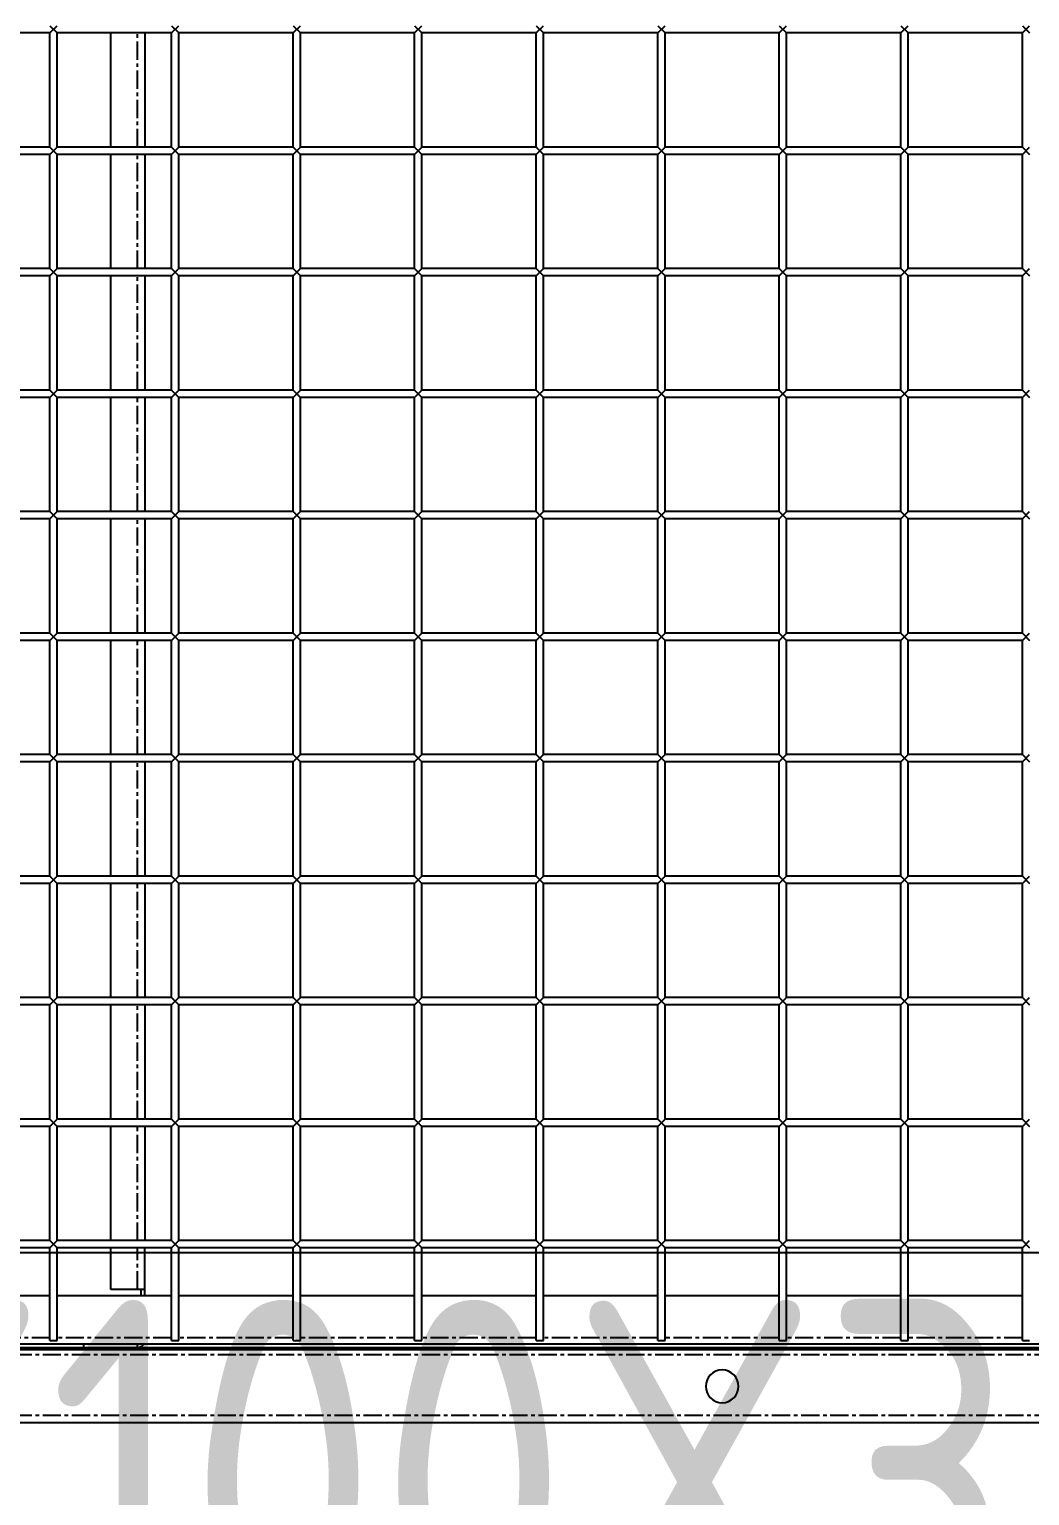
# Model space of a CAD drawing. Header units: millimetres. Extents: x -198529 to 244266, y -64 to 158464.
# Drawn here: x -148109 to -147698, y 108730 to 109334 of the extents above; entities that cross this region are included whole.
import ezdxf

# ---------------------------------------------------------------- set-up
doc = ezdxf.new("R2010")
doc.units = ezdxf.units.MM
doc.linetypes.add('CENTER', pattern=[12, 7.5, -1.5, 1.5, -1.5])
for name, color, linetype in [('0-DCC', 30, 'Continuous'), ('0-DCC-STRUC', 180, 'Continuous'), ('0-DCC-STRUC-T', 4, 'Continuous')]:
    doc.layers.add(name, color=color, linetype=linetype)
doc.styles.add('EDRI-COM', font='tssdeng.shx', dxfattribs={"width": 0.8, "bigfont": 'hztxt.shx'})

# ---------------------------------------------------------------- blocks, each defined once
blk = doc.blocks.new('DCC2850x1800(右)')
at = {"color": 0, "linetype": 'Continuous'}
for p, q in [((64142.5, -73903.48), (64139.5, -73906.48)), ((64142.5, -73906.48), (64139.5, -73903.48)), ((64192.5, -73903.48), (64189.5, -73906.48)), ((64192.5, -73906.48), (64189.5, -73903.48)), ((64242.5, -73903.48), (64239.5, -73906.48)), ((64242.5, -73906.48), (64239.5, -73903.48)), ((64292.5, -73903.48), (64289.5, -73906.48)), ((64292.5, -73906.48), (64289.5, -73903.48)), ((64342.5, -73903.48), (64339.5, -73906.48)), ((64342.5, -73906.48), (64339.5, -73903.48)), ((64392.5, -73903.48), (64389.5, -73906.48)), ((64392.5, -73906.48), (64389.5, -73903.48)), ((64442.5, -73903.48), (64439.5, -73906.48)), ((64442.5, -73906.48), (64439.5, -73903.48)), ((64492.5, -73903.48), (64489.5, -73906.48)), ((64492.5, -73906.48), (64489.5, -73903.48)), ((64542.5, -73903.48), (64539.5, -73906.48)), ((64542.5, -73906.48), (64539.5, -73903.48)), ((64142.5, -73906.48), (64189.5, -73906.48)), ((64142.5, -73953.48), (64142.5, -73906.48)), ((64189.5, -73953.48), (64189.5, -73906.48)), ((64192.5, -73906.48), (64239.5, -73906.48)), ((64192.5, -73953.48), (64192.5, -73906.48)), ((64239.5, -73953.48), (64239.5, -73906.48)), ((64242.5, -73906.48), (64289.5, -73906.48)), ((64242.5, -73953.48), (64242.5, -73906.48)), ((64289.5, -73953.48), (64289.5, -73906.48)), ((64292.5, -73906.48), (64339.5, -73906.48)), ((64292.5, -73953.48), (64292.5, -73906.48)), ((64339.5, -73953.48), (64339.5, -73906.48)), ((64342.5, -73906.48), (64389.5, -73906.48)), ((64342.5, -73953.48), (64342.5, -73906.48)), ((64389.5, -73953.48), (64389.5, -73906.48)), ((64392.5, -73906.48), (64439.5, -73906.48)), ((64392.5, -73953.48), (64392.5, -73906.48)), ((64439.5, -73953.48), (64439.5, -73906.48)), ((64442.5, -73906.48), (64489.5, -73906.48)), ((64442.5, -73953.48), (64442.5, -73906.48)), ((64489.5, -73953.48), (64489.5, -73906.48)), ((64492.5, -73906.48), (64539.5, -73906.48)), ((64492.5, -73953.48), (64492.5, -73906.48)), ((64503.5, -73906.48), (64503.5, -73953.48)), ((64517.5, -73953.48), (64517.5, -73906.48)), ((64539.5, -73953.48), (64539.5, -73906.48)), ((64542.5, -73906.48), (64589.5, -73906.48)), ((64542.5, -73953.48), (64542.5, -73906.48)), ((64142.5, -73953.48), (64139.5, -73956.48)), ((64142.5, -73956.48), (64139.5, -73953.48)), ((64142.5, -73953.48), (64189.5, -73953.48)), ((64142.5, -73956.48), (64189.5, -73956.48)), ((64142.5, -74003.48), (64142.5, -73956.48)), ((64192.5, -73953.48), (64189.5, -73956.48)), ((64192.5, -73956.48), (64189.5, -73953.48)), ((64189.5, -74003.48), (64189.5, -73956.48)), ((64192.5, -73953.48), (64239.5, -73953.48)), ((64192.5, -73956.48), (64239.5, -73956.48)), ((64192.5, -74003.48), (64192.5, -73956.48)), ((64242.5, -73953.48), (64239.5, -73956.48)), ((64242.5, -73956.48), (64239.5, -73953.48)), ((64239.5, -74003.48), (64239.5, -73956.48)), ((64242.5, -73953.48), (64289.5, -73953.48)), ((64242.5, -73956.48), (64289.5, -73956.48)), ((64242.5, -74003.48), (64242.5, -73956.48)), ((64292.5, -73953.48), (64289.5, -73956.48)), ((64292.5, -73956.48), (64289.5, -73953.48)), ((64289.5, -74003.48), (64289.5, -73956.48)), ((64292.5, -73953.48), (64339.5, -73953.48)), ((64292.5, -73956.48), (64339.5, -73956.48)), ((64292.5, -74003.48), (64292.5, -73956.48)), ((64342.5, -73953.48), (64339.5, -73956.48)), ((64342.5, -73956.48), (64339.5, -73953.48)), ((64339.5, -74003.48), (64339.5, -73956.48)), ((64342.5, -73953.48), (64389.5, -73953.48)), ((64342.5, -73956.48), (64389.5, -73956.48)), ((64342.5, -74003.48), (64342.5, -73956.48)), ((64392.5, -73953.48), (64389.5, -73956.48)), ((64392.5, -73956.48), (64389.5, -73953.48)), ((64389.5, -74003.48), (64389.5, -73956.48)), ((64392.5, -73953.48), (64439.5, -73953.48)), ((64392.5, -73956.48), (64439.5, -73956.48)), ((64392.5, -74003.48), (64392.5, -73956.48)), ((64442.5, -73953.48), (64439.5, -73956.48)), ((64442.5, -73956.48), (64439.5, -73953.48)), ((64439.5, -74003.48), (64439.5, -73956.48)), ((64442.5, -73953.48), (64489.5, -73953.48)), ((64442.5, -73956.48), (64489.5, -73956.48)), ((64442.5, -74003.48), (64442.5, -73956.48)), ((64492.5, -73953.48), (64489.5, -73956.48)), ((64492.5, -73956.48), (64489.5, -73953.48)), ((64489.5, -74003.48), (64489.5, -73956.48)), ((64492.5, -73953.48), (64539.5, -73953.48)), ((64492.5, -73956.48), (64539.5, -73956.48)), ((64492.5, -74003.48), (64492.5, -73956.48)), ((64503.5, -73956.48), (64503.5, -74003.48)), ((64517.5, -74003.48), (64517.5, -73956.48)), ((64542.5, -73953.48), (64539.5, -73956.48)), ((64542.5, -73956.48), (64539.5, -73953.48)), ((64539.5, -74003.48), (64539.5, -73956.48)), ((64542.5, -73953.48), (64589.5, -73953.48)), ((64542.5, -73956.48), (64589.5, -73956.48)), ((64542.5, -74003.48), (64542.5, -73956.48)), ((64142.5, -74003.48), (64139.5, -74006.48)), ((64142.5, -74006.48), (64139.5, -74003.48)), ((64142.5, -74003.48), (64189.5, -74003.48)), ((64142.5, -74006.48), (64189.5, -74006.48)), ((64142.5, -74053.48), (64142.5, -74006.48)), ((64192.5, -74003.48), (64189.5, -74006.48)), ((64192.5, -74006.48), (64189.5, -74003.48)), ((64189.5, -74053.48), (64189.5, -74006.48)), ((64192.5, -74003.48), (64239.5, -74003.48)), ((64192.5, -74006.48), (64239.5, -74006.48)), ((64192.5, -74053.48), (64192.5, -74006.48)), ((64242.5, -74003.48), (64239.5, -74006.48)), ((64242.5, -74006.48), (64239.5, -74003.48)), ((64239.5, -74053.48), (64239.5, -74006.48)), ((64242.5, -74003.48), (64289.5, -74003.48)), ((64242.5, -74006.48), (64289.5, -74006.48)), ((64242.5, -74053.48), (64242.5, -74006.48)), ((64292.5, -74003.48), (64289.5, -74006.48)), ((64292.5, -74006.48), (64289.5, -74003.48)), ((64289.5, -74053.48), (64289.5, -74006.48)), ((64292.5, -74003.48), (64339.5, -74003.48)), ((64292.5, -74006.48), (64339.5, -74006.48)), ((64292.5, -74053.48), (64292.5, -74006.48)), ((64342.5, -74003.48), (64339.5, -74006.48)), ((64342.5, -74006.48), (64339.5, -74003.48)), ((64339.5, -74053.48), (64339.5, -74006.48)), ((64342.5, -74003.48), (64389.5, -74003.48)), ((64342.5, -74006.48), (64389.5, -74006.48)), ((64342.5, -74053.48), (64342.5, -74006.48)), ((64392.5, -74003.48), (64389.5, -74006.48)), ((64392.5, -74006.48), (64389.5, -74003.48)), ((64389.5, -74053.48), (64389.5, -74006.48)), ((64392.5, -74003.48), (64439.5, -74003.48)), ((64392.5, -74006.48), (64439.5, -74006.48)), ((64392.5, -74053.48), (64392.5, -74006.48)), ((64442.5, -74003.48), (64439.5, -74006.48)), ((64442.5, -74006.48), (64439.5, -74003.48)), ((64439.5, -74053.48), (64439.5, -74006.48)), ((64442.5, -74003.48), (64489.5, -74003.48)), ((64442.5, -74006.48), (64489.5, -74006.48)), ((64442.5, -74053.48), (64442.5, -74006.48)), ((64492.5, -74003.48), (64489.5, -74006.48)), ((64492.5, -74006.48), (64489.5, -74003.48)), ((64489.5, -74053.48), (64489.5, -74006.48)), ((64492.5, -74003.48), (64539.5, -74003.48)), ((64492.5, -74006.48), (64539.5, -74006.48)), ((64492.5, -74053.48), (64492.5, -74006.48)), ((64503.5, -74006.48), (64503.5, -74053.48)), ((64517.5, -74053.48), (64517.5, -74006.48)), ((64542.5, -74003.48), (64539.5, -74006.48)), ((64542.5, -74006.48), (64539.5, -74003.48)), ((64539.5, -74053.48), (64539.5, -74006.48)), ((64542.5, -74003.48), (64589.5, -74003.48)), ((64542.5, -74006.48), (64589.5, -74006.48)), ((64542.5, -74053.48), (64542.5, -74006.48)), ((64142.5, -74053.48), (64139.5, -74056.48)), ((64142.5, -74056.48), (64139.5, -74053.48)), ((64142.5, -74053.48), (64189.5, -74053.48)), ((64192.5, -74053.48), (64189.5, -74056.48)), ((64192.5, -74056.48), (64189.5, -74053.48)), ((64192.5, -74053.48), (64239.5, -74053.48)), ((64242.5, -74053.48), (64239.5, -74056.48)), ((64242.5, -74056.48), (64239.5, -74053.48)), ((64242.5, -74053.48), (64289.5, -74053.48)), ((64292.5, -74053.48), (64289.5, -74056.48)), ((64292.5, -74056.48), (64289.5, -74053.48)), ((64292.5, -74053.48), (64339.5, -74053.48)), ((64342.5, -74053.48), (64339.5, -74056.48)), ((64342.5, -74056.48), (64339.5, -74053.48)), ((64342.5, -74053.48), (64389.5, -74053.48)), ((64392.5, -74053.48), (64389.5, -74056.48)), ((64392.5, -74056.48), (64389.5, -74053.48)), ((64392.5, -74053.48), (64439.5, -74053.48)), ((64442.5, -74053.48), (64439.5, -74056.48)), ((64442.5, -74056.48), (64439.5, -74053.48)), ((64442.5, -74053.48), (64489.5, -74053.48)), ((64492.5, -74053.48), (64489.5, -74056.48)), ((64492.5, -74056.48), (64489.5, -74053.48)), ((64492.5, -74053.48), (64539.5, -74053.48)), ((64542.5, -74053.48), (64539.5, -74056.48)), ((64542.5, -74056.48), (64539.5, -74053.48)), ((64542.5, -74053.48), (64589.5, -74053.48)), ((64142.5, -74056.48), (64189.5, -74056.48)), ((64142.5, -74103.48), (64142.5, -74056.48)), ((64189.5, -74103.48), (64189.5, -74056.48)), ((64192.5, -74056.48), (64239.5, -74056.48)), ((64192.5, -74103.48), (64192.5, -74056.48)), ((64239.5, -74103.48), (64239.5, -74056.48)), ((64242.5, -74056.48), (64289.5, -74056.48)), ((64242.5, -74103.48), (64242.5, -74056.48)), ((64289.5, -74103.48), (64289.5, -74056.48)), ((64292.5, -74056.48), (64339.5, -74056.48)), ((64292.5, -74103.48), (64292.5, -74056.48)), ((64339.5, -74103.48), (64339.5, -74056.48)), ((64342.5, -74056.48), (64389.5, -74056.48)), ((64342.5, -74103.48), (64342.5, -74056.48)), ((64389.5, -74103.48), (64389.5, -74056.48)), ((64392.5, -74056.48), (64439.5, -74056.48)), ((64392.5, -74103.48), (64392.5, -74056.48)), ((64439.5, -74103.48), (64439.5, -74056.48)), ((64442.5, -74056.48), (64489.5, -74056.48)), ((64442.5, -74103.48), (64442.5, -74056.48)), ((64489.5, -74103.48), (64489.5, -74056.48)), ((64492.5, -74056.48), (64539.5, -74056.48)), ((64492.5, -74103.48), (64492.5, -74056.48)), ((64503.5, -74056.48), (64503.5, -74103.48)), ((64517.5, -74103.48), (64517.5, -74056.48)), ((64539.5, -74103.48), (64539.5, -74056.48)), ((64542.5, -74056.48), (64589.5, -74056.48)), ((64542.5, -74103.48), (64542.5, -74056.48)), ((64142.5, -74103.48), (64139.5, -74106.48)), ((64142.5, -74106.48), (64139.5, -74103.48)), ((64142.5, -74103.48), (64189.5, -74103.48)), ((64192.5, -74103.48), (64189.5, -74106.48)), ((64192.5, -74106.48), (64189.5, -74103.48)), ((64192.5, -74103.48), (64239.5, -74103.48)), ((64242.5, -74103.48), (64239.5, -74106.48)), ((64242.5, -74106.48), (64239.5, -74103.48)), ((64242.5, -74103.48), (64289.5, -74103.48)), ((64292.5, -74103.48), (64289.5, -74106.48)), ((64292.5, -74106.48), (64289.5, -74103.48)), ((64292.5, -74103.48), (64339.5, -74103.48)), ((64342.5, -74103.48), (64339.5, -74106.48)), ((64342.5, -74106.48), (64339.5, -74103.48)), ((64342.5, -74103.48), (64389.5, -74103.48)), ((64392.5, -74103.48), (64389.5, -74106.48)), ((64392.5, -74106.48), (64389.5, -74103.48)), ((64392.5, -74103.48), (64439.5, -74103.48)), ((64442.5, -74103.48), (64439.5, -74106.48)), ((64442.5, -74106.48), (64439.5, -74103.48)), ((64442.5, -74103.48), (64489.5, -74103.48)), ((64492.5, -74103.48), (64489.5, -74106.48)), ((64492.5, -74106.48), (64489.5, -74103.48)), ((64492.5, -74103.48), (64539.5, -74103.48)), ((64542.5, -74103.48), (64539.5, -74106.48)), ((64542.5, -74106.48), (64539.5, -74103.48)), ((64542.5, -74103.48), (64589.5, -74103.48)), ((64142.5, -74106.48), (64189.5, -74106.48)), ((64142.5, -74153.48), (64142.5, -74106.48)), ((64189.5, -74153.48), (64189.5, -74106.48)), ((64192.5, -74106.48), (64239.5, -74106.48)), ((64192.5, -74153.48), (64192.5, -74106.48)), ((64239.5, -74153.48), (64239.5, -74106.48)), ((64242.5, -74106.48), (64289.5, -74106.48)), ((64242.5, -74153.48), (64242.5, -74106.48)), ((64289.5, -74153.48), (64289.5, -74106.48)), ((64292.5, -74106.48), (64339.5, -74106.48)), ((64292.5, -74153.48), (64292.5, -74106.48)), ((64339.5, -74153.48), (64339.5, -74106.48)), ((64342.5, -74106.48), (64389.5, -74106.48)), ((64342.5, -74153.48), (64342.5, -74106.48)), ((64389.5, -74153.48), (64389.5, -74106.48)), ((64392.5, -74106.48), (64439.5, -74106.48)), ((64392.5, -74153.48), (64392.5, -74106.48)), ((64439.5, -74153.48), (64439.5, -74106.48)), ((64442.5, -74106.48), (64489.5, -74106.48)), ((64442.5, -74153.48), (64442.5, -74106.48)), ((64489.5, -74153.48), (64489.5, -74106.48)), ((64492.5, -74106.48), (64539.5, -74106.48)), ((64492.5, -74153.48), (64492.5, -74106.48)), ((64503.5, -74106.48), (64503.5, -74153.48)), ((64517.5, -74153.48), (64517.5, -74106.48)), ((64539.5, -74153.48), (64539.5, -74106.48)), ((64542.5, -74106.48), (64589.5, -74106.48)), ((64542.5, -74153.48), (64542.5, -74106.48)), ((64142.5, -74153.48), (64139.5, -74156.48)), ((64142.5, -74156.48), (64139.5, -74153.48)), ((64142.5, -74153.48), (64189.5, -74153.48)), ((64142.5, -74156.48), (64189.5, -74156.48)), ((64142.5, -74203.48), (64142.5, -74156.48)), ((64192.5, -74153.48), (64189.5, -74156.48)), ((64192.5, -74156.48), (64189.5, -74153.48)), ((64189.5, -74203.48), (64189.5, -74156.48)), ((64192.5, -74153.48), (64239.5, -74153.48)), ((64192.5, -74156.48), (64239.5, -74156.48)), ((64192.5, -74203.48), (64192.5, -74156.48)), ((64242.5, -74153.48), (64239.5, -74156.48)), ((64242.5, -74156.48), (64239.5, -74153.48)), ((64239.5, -74203.48), (64239.5, -74156.48)), ((64242.5, -74153.48), (64289.5, -74153.48)), ((64242.5, -74156.48), (64289.5, -74156.48)), ((64242.5, -74203.48), (64242.5, -74156.48)), ((64292.5, -74153.48), (64289.5, -74156.48)), ((64292.5, -74156.48), (64289.5, -74153.48)), ((64289.5, -74203.48), (64289.5, -74156.48)), ((64292.5, -74153.48), (64339.5, -74153.48)), ((64292.5, -74156.48), (64339.5, -74156.48)), ((64292.5, -74203.48), (64292.5, -74156.48)), ((64342.5, -74153.48), (64339.5, -74156.48)), ((64342.5, -74156.48), (64339.5, -74153.48)), ((64339.5, -74203.48), (64339.5, -74156.48)), ((64342.5, -74153.48), (64389.5, -74153.48)), ((64342.5, -74156.48), (64389.5, -74156.48)), ((64342.5, -74203.48), (64342.5, -74156.48)), ((64392.5, -74153.48), (64389.5, -74156.48)), ((64392.5, -74156.48), (64389.5, -74153.48)), ((64389.5, -74203.48), (64389.5, -74156.48)), ((64392.5, -74153.48), (64439.5, -74153.48)), ((64392.5, -74156.48), (64439.5, -74156.48)), ((64392.5, -74203.48), (64392.5, -74156.48)), ((64442.5, -74153.48), (64439.5, -74156.48)), ((64442.5, -74156.48), (64439.5, -74153.48)), ((64439.5, -74203.48), (64439.5, -74156.48)), ((64442.5, -74153.48), (64489.5, -74153.48)), ((64442.5, -74156.48), (64489.5, -74156.48)), ((64442.5, -74203.48), (64442.5, -74156.48)), ((64492.5, -74153.48), (64489.5, -74156.48)), ((64492.5, -74156.48), (64489.5, -74153.48)), ((64489.5, -74203.48), (64489.5, -74156.48)), ((64492.5, -74153.48), (64539.5, -74153.48)), ((64492.5, -74156.48), (64539.5, -74156.48)), ((64492.5, -74203.48), (64492.5, -74156.48)), ((64503.5, -74156.48), (64503.5, -74203.48)), ((64517.5, -74203.48), (64517.5, -74156.48)), ((64542.5, -74153.48), (64539.5, -74156.48)), ((64542.5, -74156.48), (64539.5, -74153.48)), ((64539.5, -74203.48), (64539.5, -74156.48)), ((64542.5, -74153.48), (64589.5, -74153.48)), ((64542.5, -74156.48), (64589.5, -74156.48)), ((64542.5, -74203.48), (64542.5, -74156.48)), ((64142.5, -74203.48), (64139.5, -74206.48)), ((64142.5, -74206.48), (64139.5, -74203.48)), ((64142.5, -74203.48), (64189.5, -74203.48)), ((64192.5, -74203.48), (64189.5, -74206.48)), ((64192.5, -74206.48), (64189.5, -74203.48)), ((64192.5, -74203.48), (64239.5, -74203.48)), ((64242.5, -74203.48), (64239.5, -74206.48)), ((64242.5, -74206.48), (64239.5, -74203.48)), ((64242.5, -74203.48), (64289.5, -74203.48)), ((64292.5, -74203.48), (64289.5, -74206.48)), ((64292.5, -74206.48), (64289.5, -74203.48)), ((64292.5, -74203.48), (64339.5, -74203.48)), ((64342.5, -74203.48), (64339.5, -74206.48)), ((64342.5, -74206.48), (64339.5, -74203.48)), ((64342.5, -74203.48), (64389.5, -74203.48)), ((64392.5, -74203.48), (64389.5, -74206.48)), ((64392.5, -74206.48), (64389.5, -74203.48)), ((64392.5, -74203.48), (64439.5, -74203.48)), ((64442.5, -74203.48), (64439.5, -74206.48)), ((64442.5, -74206.48), (64439.5, -74203.48)), ((64442.5, -74203.48), (64489.5, -74203.48)), ((64492.5, -74203.48), (64489.5, -74206.48)), ((64492.5, -74206.48), (64489.5, -74203.48)), ((64492.5, -74203.48), (64539.5, -74203.48)), ((64542.5, -74203.48), (64539.5, -74206.48)), ((64542.5, -74206.48), (64539.5, -74203.48)), ((64542.5, -74203.48), (64589.5, -74203.48)), ((64142.5, -74206.48), (64189.5, -74206.48)), ((64142.5, -74253.48), (64142.5, -74206.48)), ((64189.5, -74253.48), (64189.5, -74206.48)), ((64192.5, -74206.48), (64239.5, -74206.48)), ((64192.5, -74253.48), (64192.5, -74206.48)), ((64239.5, -74253.48), (64239.5, -74206.48)), ((64242.5, -74206.48), (64289.5, -74206.48)), ((64242.5, -74253.48), (64242.5, -74206.48)), ((64289.5, -74253.48), (64289.5, -74206.48)), ((64292.5, -74206.48), (64339.5, -74206.48)), ((64292.5, -74253.48), (64292.5, -74206.48)), ((64339.5, -74253.48), (64339.5, -74206.48)), ((64342.5, -74206.48), (64389.5, -74206.48)), ((64342.5, -74253.48), (64342.5, -74206.48)), ((64389.5, -74253.48), (64389.5, -74206.48)), ((64392.5, -74206.48), (64439.5, -74206.48)), ((64392.5, -74253.48), (64392.5, -74206.48)), ((64439.5, -74253.48), (64439.5, -74206.48)), ((64442.5, -74206.48), (64489.5, -74206.48)), ((64442.5, -74253.48), (64442.5, -74206.48)), ((64489.5, -74253.48), (64489.5, -74206.48)), ((64492.5, -74206.48), (64539.5, -74206.48)), ((64492.5, -74253.48), (64492.5, -74206.48)), ((64503.5, -74206.48), (64503.5, -74253.48)), ((64517.5, -74253.48), (64517.5, -74206.48)), ((64539.5, -74253.48), (64539.5, -74206.48)), ((64542.5, -74206.48), (64589.5, -74206.48)), ((64542.5, -74253.48), (64542.5, -74206.48)), ((64142.5, -74253.48), (64139.5, -74256.48)), ((64142.5, -74256.48), (64139.5, -74253.48)), ((64142.5, -74253.48), (64189.5, -74253.48)), ((64192.5, -74253.48), (64189.5, -74256.48)), ((64192.5, -74256.48), (64189.5, -74253.48)), ((64192.5, -74253.48), (64239.5, -74253.48)), ((64242.5, -74253.48), (64239.5, -74256.48)), ((64242.5, -74256.48), (64239.5, -74253.48)), ((64242.5, -74253.48), (64289.5, -74253.48)), ((64292.5, -74253.48), (64289.5, -74256.48)), ((64292.5, -74256.48), (64289.5, -74253.48)), ((64292.5, -74253.48), (64339.5, -74253.48)), ((64342.5, -74253.48), (64339.5, -74256.48)), ((64342.5, -74256.48), (64339.5, -74253.48)), ((64342.5, -74253.48), (64389.5, -74253.48)), ((64392.5, -74253.48), (64389.5, -74256.48)), ((64392.5, -74256.48), (64389.5, -74253.48)), ((64392.5, -74253.48), (64439.5, -74253.48)), ((64442.5, -74253.48), (64439.5, -74256.48)), ((64442.5, -74256.48), (64439.5, -74253.48)), ((64442.5, -74253.48), (64489.5, -74253.48)), ((64492.5, -74253.48), (64489.5, -74256.48)), ((64492.5, -74256.48), (64489.5, -74253.48)), ((64492.5, -74253.48), (64539.5, -74253.48)), ((64542.5, -74253.48), (64539.5, -74256.48)), ((64542.5, -74256.48), (64539.5, -74253.48)), ((64542.5, -74253.48), (64589.5, -74253.48)), ((64142.5, -74256.48), (64189.5, -74256.48)), ((64142.5, -74303.48), (64142.5, -74256.48)), ((64189.5, -74303.48), (64189.5, -74256.48)), ((64192.5, -74256.48), (64239.5, -74256.48)), ((64192.5, -74303.48), (64192.5, -74256.48)), ((64239.5, -74303.48), (64239.5, -74256.48)), ((64242.5, -74256.48), (64289.5, -74256.48)), ((64242.5, -74303.48), (64242.5, -74256.48)), ((64289.5, -74303.48), (64289.5, -74256.48)), ((64292.5, -74256.48), (64339.5, -74256.48)), ((64292.5, -74303.48), (64292.5, -74256.48)), ((64339.5, -74303.48), (64339.5, -74256.48)), ((64342.5, -74256.48), (64389.5, -74256.48)), ((64342.5, -74303.48), (64342.5, -74256.48)), ((64389.5, -74303.48), (64389.5, -74256.48)), ((64392.5, -74256.48), (64439.5, -74256.48)), ((64392.5, -74303.48), (64392.5, -74256.48)), ((64439.5, -74303.48), (64439.5, -74256.48)), ((64442.5, -74256.48), (64489.5, -74256.48)), ((64442.5, -74303.48), (64442.5, -74256.48)), ((64489.5, -74303.48), (64489.5, -74256.48)), ((64492.5, -74256.48), (64539.5, -74256.48)), ((64492.5, -74303.48), (64492.5, -74256.48)), ((64503.5, -74256.48), (64503.5, -74303.48)), ((64517.5, -74303.48), (64517.5, -74256.48)), ((64539.5, -74303.48), (64539.5, -74256.48)), ((64542.5, -74256.48), (64589.5, -74256.48)), ((64542.5, -74303.48), (64542.5, -74256.48)), ((64142.5, -74303.48), (64139.5, -74306.48)), ((64142.5, -74306.48), (64139.5, -74303.48)), ((64142.5, -74303.48), (64189.5, -74303.48)), ((64142.5, -74306.48), (64189.5, -74306.48)), ((64142.5, -74353.48), (64142.5, -74306.48)), ((64192.5, -74303.48), (64189.5, -74306.48)), ((64192.5, -74306.48), (64189.5, -74303.48)), ((64189.5, -74353.48), (64189.5, -74306.48)), ((64192.5, -74303.48), (64239.5, -74303.48)), ((64192.5, -74306.48), (64239.5, -74306.48)), ((64192.5, -74353.48), (64192.5, -74306.48)), ((64242.5, -74303.48), (64239.5, -74306.48)), ((64242.5, -74306.48), (64239.5, -74303.48)), ((64239.5, -74353.48), (64239.5, -74306.48)), ((64242.5, -74303.48), (64289.5, -74303.48)), ((64242.5, -74306.48), (64289.5, -74306.48)), ((64242.5, -74353.48), (64242.5, -74306.48)), ((64292.5, -74303.48), (64289.5, -74306.48)), ((64292.5, -74306.48), (64289.5, -74303.48)), ((64289.5, -74353.48), (64289.5, -74306.48)), ((64292.5, -74303.48), (64339.5, -74303.48)), ((64292.5, -74306.48), (64339.5, -74306.48)), ((64292.5, -74353.48), (64292.5, -74306.48)), ((64342.5, -74303.48), (64339.5, -74306.48)), ((64342.5, -74306.48), (64339.5, -74303.48)), ((64339.5, -74353.48), (64339.5, -74306.48)), ((64342.5, -74303.48), (64389.5, -74303.48)), ((64342.5, -74306.48), (64389.5, -74306.48)), ((64342.5, -74353.48), (64342.5, -74306.48)), ((64392.5, -74303.48), (64389.5, -74306.48)), ((64392.5, -74306.48), (64389.5, -74303.48)), ((64389.5, -74353.48), (64389.5, -74306.48)), ((64392.5, -74303.48), (64439.5, -74303.48)), ((64392.5, -74306.48), (64439.5, -74306.48)), ((64392.5, -74353.48), (64392.5, -74306.48)), ((64442.5, -74303.48), (64439.5, -74306.48)), ((64442.5, -74306.48), (64439.5, -74303.48)), ((64439.5, -74353.48), (64439.5, -74306.48)), ((64442.5, -74303.48), (64489.5, -74303.48)), ((64442.5, -74306.48), (64489.5, -74306.48)), ((64442.5, -74353.48), (64442.5, -74306.48)), ((64492.5, -74303.48), (64489.5, -74306.48)), ((64492.5, -74306.48), (64489.5, -74303.48)), ((64489.5, -74353.48), (64489.5, -74306.48)), ((64492.5, -74303.48), (64539.5, -74303.48)), ((64492.5, -74306.48), (64539.5, -74306.48)), ((64492.5, -74353.48), (64492.5, -74306.48)), ((64503.5, -74306.48), (64503.5, -74353.48)), ((64517.5, -74353.48), (64517.5, -74306.48)), ((64542.5, -74303.48), (64539.5, -74306.48)), ((64542.5, -74306.48), (64539.5, -74303.48)), ((64539.5, -74353.48), (64539.5, -74306.48)), ((64542.5, -74303.48), (64589.5, -74303.48)), ((64542.5, -74306.48), (64589.5, -74306.48)), ((64542.5, -74353.48), (64542.5, -74306.48)), ((64142.5, -74353.48), (64139.5, -74356.48)), ((64142.5, -74356.48), (64139.5, -74353.48)), ((64142.5, -74353.48), (64189.5, -74353.48)), ((64142.5, -74356.48), (64189.5, -74356.48)), ((64142.5, -74403.48), (64142.5, -74356.48)), ((64192.5, -74353.48), (64189.5, -74356.48)), ((64192.5, -74356.48), (64189.5, -74353.48)), ((64189.5, -74403.48), (64189.5, -74356.48)), ((64192.5, -74353.48), (64239.5, -74353.48)), ((64192.5, -74356.48), (64239.5, -74356.48)), ((64192.5, -74403.48), (64192.5, -74356.48)), ((64242.5, -74353.48), (64239.5, -74356.48)), ((64242.5, -74356.48), (64239.5, -74353.48)), ((64239.5, -74403.48), (64239.5, -74356.48)), ((64242.5, -74353.48), (64289.5, -74353.48)), ((64242.5, -74356.48), (64289.5, -74356.48)), ((64242.5, -74403.48), (64242.5, -74356.48)), ((64292.5, -74353.48), (64289.5, -74356.48)), ((64292.5, -74356.48), (64289.5, -74353.48)), ((64289.5, -74403.48), (64289.5, -74356.48)), ((64292.5, -74353.48), (64339.5, -74353.48)), ((64292.5, -74356.48), (64339.5, -74356.48)), ((64292.5, -74403.48), (64292.5, -74356.48)), ((64342.5, -74353.48), (64339.5, -74356.48)), ((64342.5, -74356.48), (64339.5, -74353.48)), ((64339.5, -74403.48), (64339.5, -74356.48)), ((64342.5, -74353.48), (64389.5, -74353.48)), ((64342.5, -74356.48), (64389.5, -74356.48)), ((64342.5, -74403.48), (64342.5, -74356.48)), ((64392.5, -74353.48), (64389.5, -74356.48)), ((64392.5, -74356.48), (64389.5, -74353.48)), ((64389.5, -74403.48), (64389.5, -74356.48)), ((64392.5, -74353.48), (64439.5, -74353.48)), ((64392.5, -74356.48), (64439.5, -74356.48)), ((64392.5, -74403.48), (64392.5, -74356.48)), ((64442.5, -74353.48), (64439.5, -74356.48)), ((64442.5, -74356.48), (64439.5, -74353.48)), ((64439.5, -74403.48), (64439.5, -74356.48)), ((64442.5, -74353.48), (64489.5, -74353.48)), ((64442.5, -74356.48), (64489.5, -74356.48)), ((64442.5, -74403.48), (64442.5, -74356.48)), ((64492.5, -74353.48), (64489.5, -74356.48)), ((64492.5, -74356.48), (64489.5, -74353.48)), ((64489.5, -74403.48), (64489.5, -74356.48)), ((64492.5, -74353.48), (64539.5, -74353.48)), ((64492.5, -74356.48), (64539.5, -74356.48)), ((64492.5, -74403.48), (64492.5, -74356.48)), ((64503.5, -74356.48), (64503.5, -74403.48)), ((64517.5, -74403.48), (64517.5, -74356.48)), ((64542.5, -74353.48), (64539.5, -74356.48)), ((64542.5, -74356.48), (64539.5, -74353.48)), ((64539.5, -74403.48), (64539.5, -74356.48)), ((64542.5, -74353.48), (64589.5, -74353.48)), ((64542.5, -74356.48), (64589.5, -74356.48)), ((64542.5, -74403.48), (64542.5, -74356.48)), ((64142.5, -74403.48), (64139.5, -74406.48)), ((64142.5, -74406.48), (64139.5, -74403.48)), ((64142.5, -74403.48), (64189.5, -74403.48)), ((64192.5, -74403.48), (64189.5, -74406.48)), ((64192.5, -74406.48), (64189.5, -74403.48)), ((64192.5, -74403.48), (64239.5, -74403.48)), ((64242.5, -74403.48), (64239.5, -74406.48)), ((64242.5, -74406.48), (64239.5, -74403.48)), ((64242.5, -74403.48), (64289.5, -74403.48)), ((64292.5, -74403.48), (64289.5, -74406.48)), ((64292.5, -74406.48), (64289.5, -74403.48)), ((64292.5, -74403.48), (64339.5, -74403.48)), ((64342.5, -74403.48), (64339.5, -74406.48)), ((64342.5, -74406.48), (64339.5, -74403.48)), ((64342.5, -74403.48), (64389.5, -74403.48)), ((64392.5, -74403.48), (64389.5, -74406.48)), ((64392.5, -74406.48), (64389.5, -74403.48)), ((64392.5, -74403.48), (64439.5, -74403.48)), ((64442.5, -74403.48), (64439.5, -74406.48)), ((64442.5, -74406.48), (64439.5, -74403.48)), ((64442.5, -74403.48), (64489.5, -74403.48)), ((64492.5, -74403.48), (64489.5, -74406.48)), ((64492.5, -74406.48), (64489.5, -74403.48)), ((64492.5, -74403.48), (64539.5, -74403.48)), ((64542.5, -74403.48), (64539.5, -74406.48)), ((64542.5, -74406.48), (64539.5, -74403.48)), ((64542.5, -74403.48), (64589.5, -74403.48)), ((64142.5, -74406.48), (64189.5, -74406.48)), ((64142.5, -74444.58), (64142.5, -74406.48)), ((64189.5, -74444.58), (64189.5, -74406.48)), ((64192.5, -74406.48), (64239.5, -74406.48)), ((64192.5, -74444.58), (64192.5, -74406.48)), ((64239.5, -74444.58), (64239.5, -74406.48)), ((64242.5, -74406.48), (64289.5, -74406.48)), ((64242.5, -74444.58), (64242.5, -74406.48)), ((64289.5, -74444.58), (64289.5, -74406.48)), ((64292.5, -74406.48), (64339.5, -74406.48)), ((64292.5, -74444.58), (64292.5, -74406.48)), ((64339.5, -74444.58), (64339.5, -74406.48)), ((64342.5, -74406.48), (64389.5, -74406.48)), ((64342.5, -74444.58), (64342.5, -74406.48)), ((64389.5, -74444.58), (64389.5, -74406.48)), ((64392.5, -74406.48), (64439.5, -74406.48)), ((64392.5, -74444.58), (64392.5, -74406.48)), ((64439.5, -74444.58), (64439.5, -74406.48)), ((64442.5, -74406.48), (64489.5, -74406.48)), ((64442.5, -74444.58), (64442.5, -74406.48)), ((64489.5, -74444.58), (64489.5, -74406.48)), ((64492.5, -74406.48), (64539.5, -74406.48)), ((64492.5, -74444.58), (64492.5, -74406.48)), ((64503.5, -74426.08), (64503.5, -74406.48)), ((64517.5, -74423.58), (64517.5, -74406.48)), ((64539.5, -74444.58), (64539.5, -74406.48)), ((64542.5, -74406.48), (64589.5, -74406.48)), ((64542.5, -74444.58), (64542.5, -74406.48)), ((64503.5, -74423.58), (64517.5, -74423.58)), ((64505, -74426.08), (64505, -74423.58)), ((64189.5, -74426.08), (64142.5, -74426.08)), ((64239.5, -74426.08), (64192.5, -74426.08)), ((64289.5, -74426.08), (64242.5, -74426.08)), ((64339.5, -74426.08), (64292.5, -74426.08)), ((64389.5, -74426.08), (64342.5, -74426.08)), ((64439.5, -74426.08), (64392.5, -74426.08)), ((64489.5, -74426.08), (64442.5, -74426.08)), ((64539.5, -74426.08), (64492.5, -74426.08)), ((64589.5, -74426.08), (64542.5, -74426.08)), ((62966, -74446.08), (65616, -74446.08)), ((62966, -74447.58), (65613, -74447.58)), ((64142.5, -74444.58), (64139.5, -74444.58)), ((64192.5, -74444.58), (64189.5, -74444.58)), ((64242.5, -74444.58), (64239.5, -74444.58)), ((64292.5, -74444.58), (64289.5, -74444.58)), ((64342.5, -74444.58), (64339.5, -74444.58)), ((64392.5, -74444.58), (64389.5, -74444.58)), ((64442.5, -74444.58), (64439.5, -74444.58)), ((64492.5, -74444.58), (64489.5, -74444.58)), ((64528.5, -74447.58), (64528.5, -74446.08)), ((64542.5, -74444.58), (64539.5, -74444.58)), ((62966, -74478.48), (65614.5, -74478.48))]:
    blk.add_line(p, q, dxfattribs=at)
at = {"color": 0, "linetype": 'CENTER'}
for p, q in [((64506.5, -73953.48), (64506.5, -73906.48)), ((64506.5, -74003.48), (64506.5, -73956.48)), ((64506.5, -74053.48), (64506.5, -74006.48)), ((64506.5, -74103.48), (64506.5, -74056.48)), ((64506.5, -74153.48), (64506.5, -74106.48)), ((64506.5, -74203.48), (64506.5, -74156.48)), ((64506.5, -74253.48), (64506.5, -74206.48)), ((64506.5, -74303.48), (64506.5, -74256.48)), ((64506.5, -74353.48), (64506.5, -74306.48)), ((64506.5, -74403.48), (64506.5, -74356.48)), ((64506.5, -74423.58), (64506.5, -74406.48)), ((64142.5, -74443.58), (64189.5, -74443.58)), ((64192.5, -74443.58), (64239.5, -74443.58)), ((64242.5, -74443.58), (64289.5, -74443.58)), ((64292.5, -74443.58), (64339.5, -74443.58)), ((64342.5, -74443.58), (64389.5, -74443.58)), ((64392.5, -74443.58), (64439.5, -74443.58)), ((64442.5, -74443.58), (64489.5, -74443.58)), ((64492.5, -74443.58), (64539.5, -74443.58)), ((64506.5, -74447.58), (64506.5, -74446.08)), ((64542.5, -74443.58), (64589.5, -74443.58)), ((62966, -74450.58), (65614.5, -74450.58)), ((62966, -74475.48), (65614.5, -74475.48))]:
    blk.add_line(p, q, dxfattribs=at)
at = {"color": 0, "linetype": 'Continuous'}
blk.add_circle((64266, -74463.48), 6.75, dxfattribs=at)
blk.add_arc((64506.5, -74444.58), 3, 210, 270, dxfattribs=at)

msp = doc.modelspace()

# ---------------------------------------------------------------- linework, layer by layer
at = {"layer": '0-DCC-STRUC'}
for points in [[(-149261.16, 108630.01), (-146511.27, 108630.01), (-146511.27, 108830.01), (-149261.16, 108830.01)], [(-149261.16, 108670.01), (-146511.27, 108670.01), (-146511.27, 108790.01), (-149261.16, 108790.01)]]:
    msp.add_lwpolyline(points, close=True, dxfattribs=at)

# ---------------------------------------------------------------- block references
at = {"layer": '0-DCC', "xscale": -1}
msp.add_blockref('DCC2850x1800(右)', (-83558.27, 183238.49), dxfattribs=at)

# ---------------------------------------------------------------- texts
at = {"layer": '0-DCC-STRUC-T', "style": 'EDRI-COM', "width": 0.8}
msp.add_text('C200X100X35X3.0', height=150, dxfattribs=at).set_placement((-148521.92, 108660.57))

doc.saveas('drawing.dxf')
